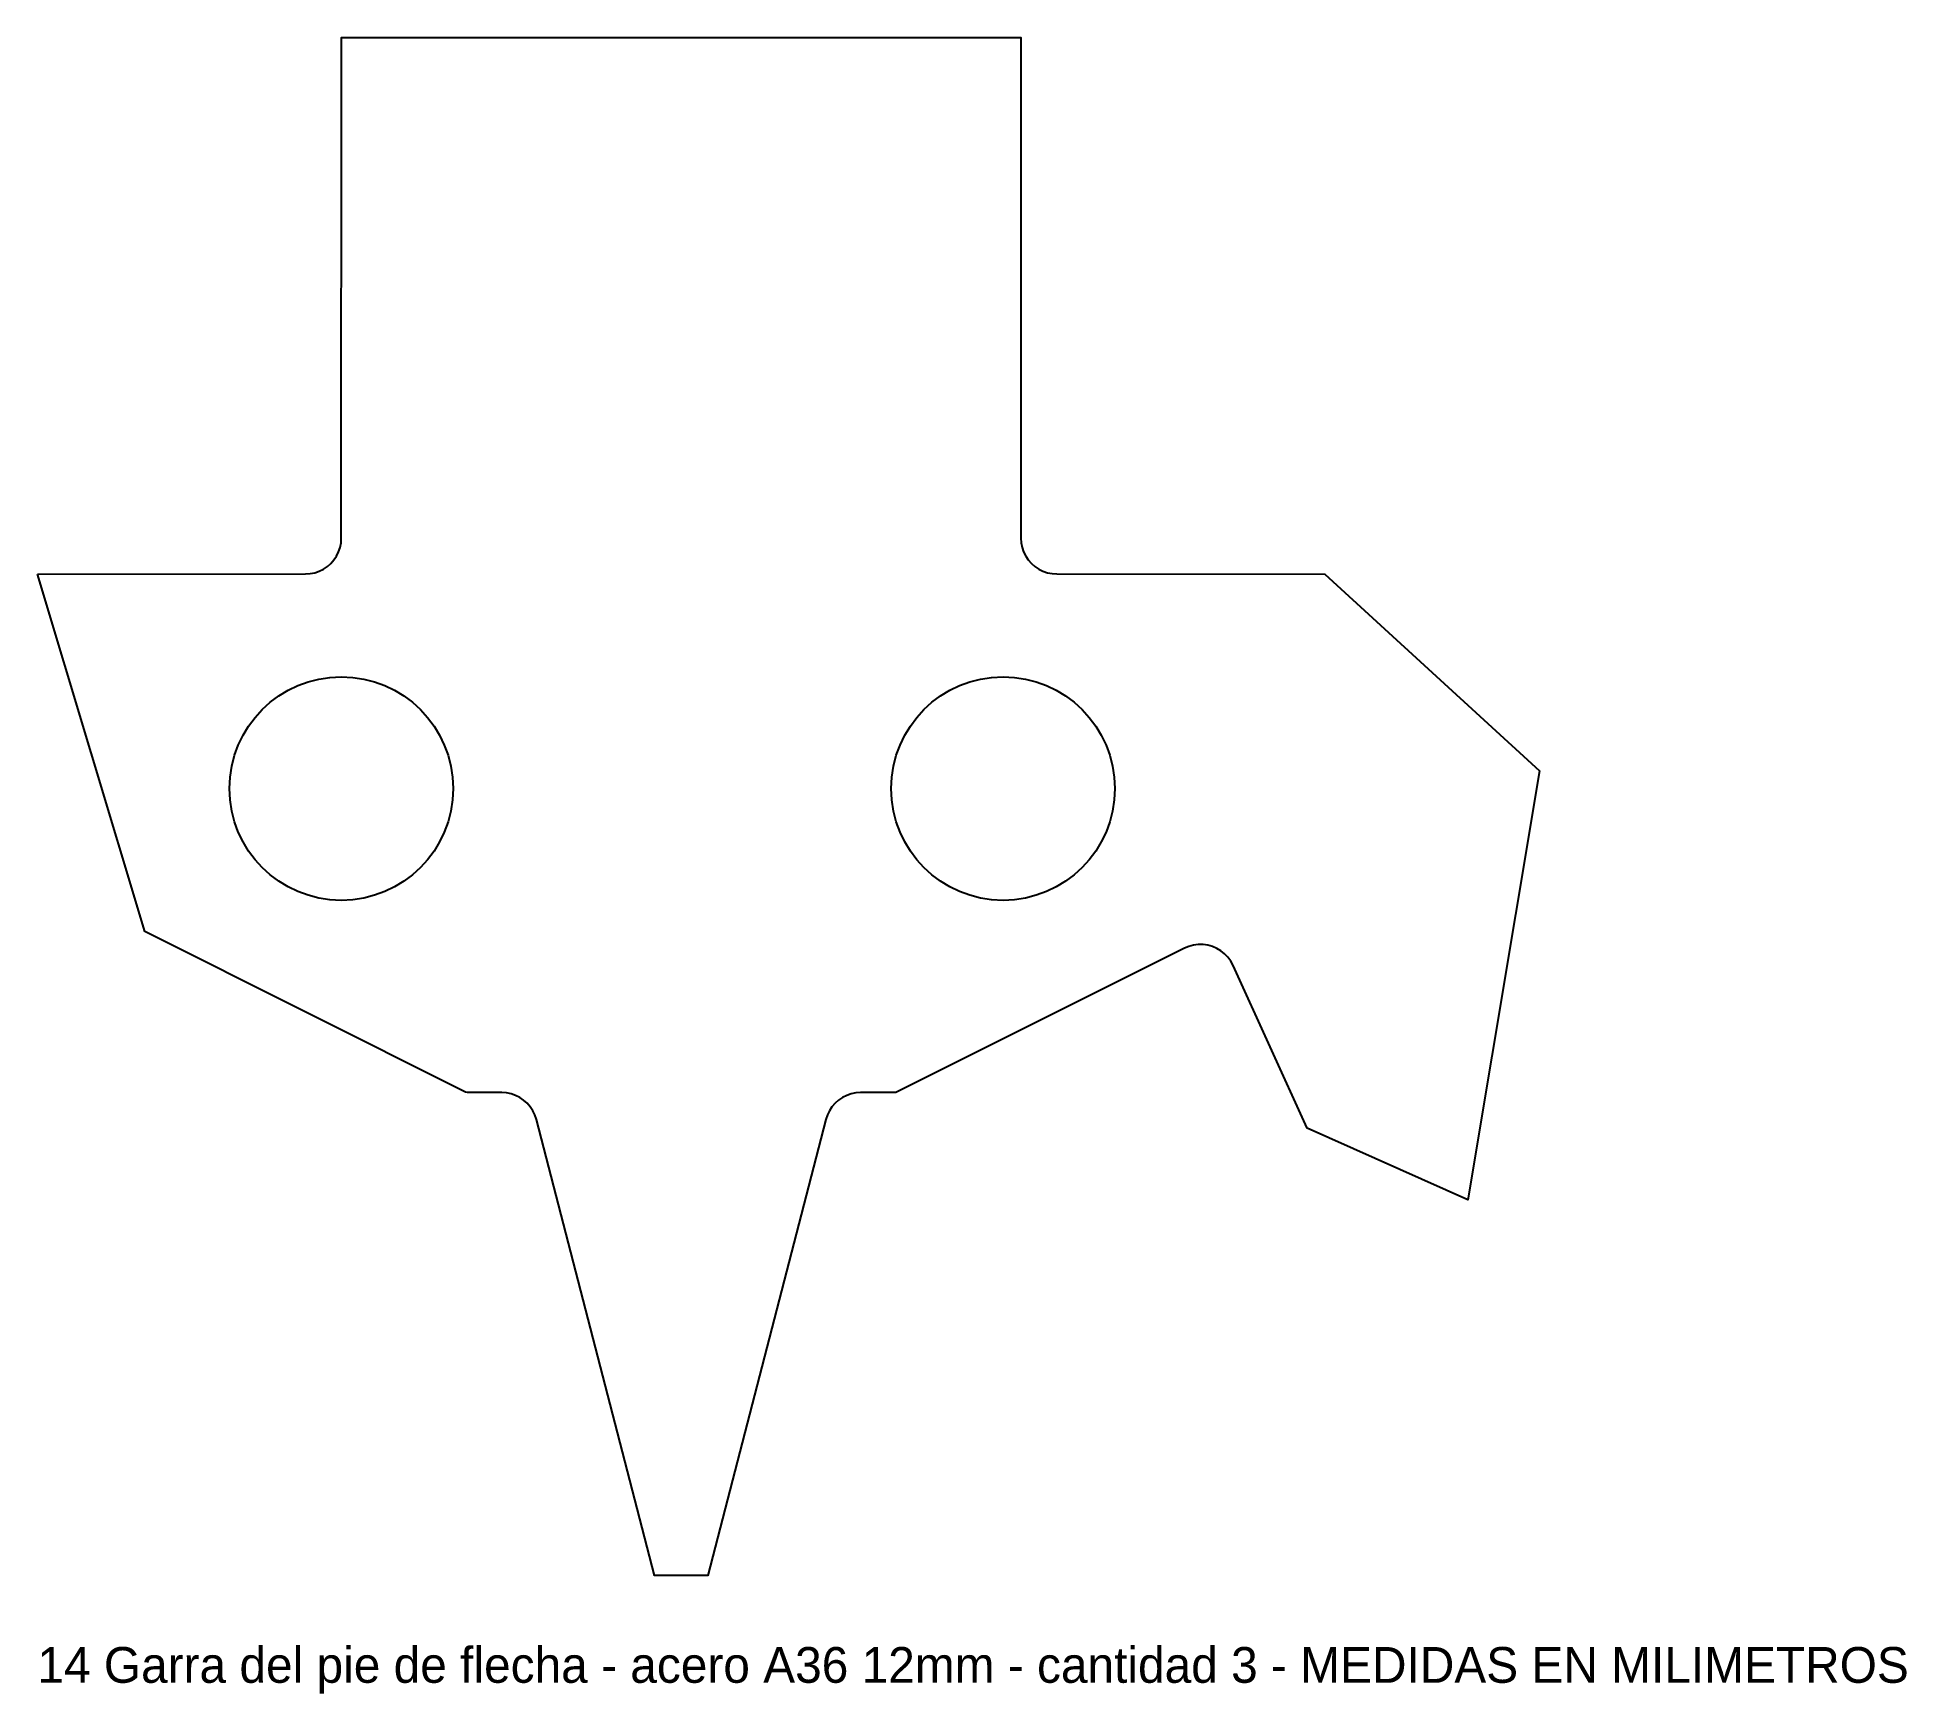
# Model space of a CAD drawing. Header units: millimetres. Extents: x -72 to 137, y -125 to 60.
import ezdxf

# ---------------------------------------------------------------- set-up
doc = ezdxf.new("R2010")
doc.units = ezdxf.units.MM
doc.layers.add('CORTE', color=1, linetype='Continuous')
doc.layers.add('NOTAS', color=3, linetype='Continuous')

msp = doc.modelspace()

# ---------------------------------------------------------------- linework, layer by layer
at = {"layer": 'CORTE'}
msp.add_lwpolyline([(-71.99, -0.01), (-42, 0), (-41.48, 0.03), (-40.96, 0.14), (-40.47, 0.3), (-40, 0.54), (-39.56, 0.83), (-39.17, 1.17), (-38.83, 1.56), (-38.54, 2), (-38.3, 2.47), (-38.14, 2.96), (-38.03, 3.48), (-38, 4), (-37.99, 59.99), (37.99, 59.99), (38, 4), (38.03, 3.48), (38.14, 2.96), (38.3, 2.47), (38.54, 2), (38.83, 1.56), (39.17, 1.17), (39.56, 0.83), (40, 0.54), (40.47, 0.3), (40.96, 0.14), (41.48, 0.03), (42, 0), (72, -0.01), (95.99, -22), (87.99, -69.99), (70.01, -61.99), (61.72, -43.78), (61.46, -43.31), (61.15, -42.87), (60.78, -42.49), (60.36, -42.15), (59.9, -41.88), (59.41, -41.66), (58.9, -41.52), (58.37, -41.44), (57.83, -41.44), (57.3, -41.51), (56.78, -41.65), (56.29, -41.86), (24, -57.99), (20.06, -58), (19.54, -58.03), (19.02, -58.14), (18.52, -58.31), (18.05, -58.54), (17.61, -58.84), (17.22, -59.19), (16.87, -59.58), (16.58, -60.02), (16.36, -60.5), (16.19, -61), (2.99, -111.99), (-2.99, -111.99), (-16.19, -61), (-16.36, -60.5), (-16.58, -60.02), (-16.87, -59.58), (-17.22, -59.19), (-17.61, -58.84), (-18.05, -58.54), (-18.52, -58.31), (-19.02, -58.14), (-19.54, -58.03), (-20.06, -58), (-23.88, -58), (-24.1, -57.95), (-59.99, -39.99), (-71.99, -0.01)], close=True, dxfattribs=at)
for centre in [(-38, -24), (36, -24)]:
    msp.add_circle(centre, 12.5, dxfattribs=at)

# ---------------------------------------------------------------- texts
at = {"layer": 'NOTAS'}
msp.add_text('14 Garra del pie de flecha - acero A36 12mm - cantidad 3 - MEDIDAS EN MILIMETROS', height=4, dxfattribs=at).set_placement((-71.99, -123.99))

doc.saveas('drawing.dxf')
